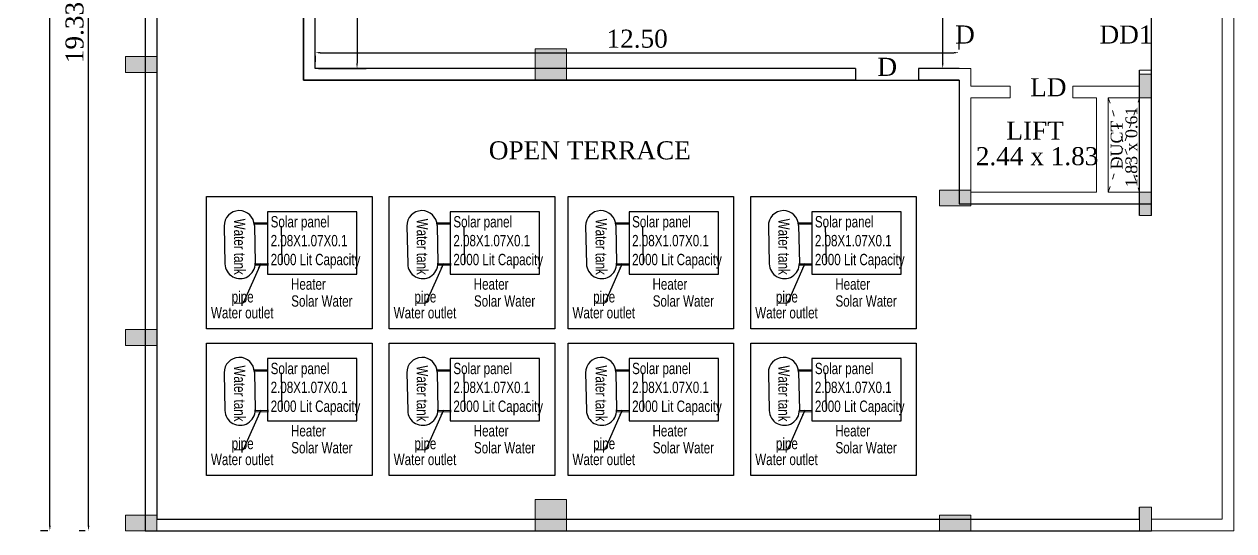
# Model space of a CAD drawing. Header units: metres. Extents: x 3592 to 3825, y 373 to 546.
# Drawn here: x 3725.71 to 3749.19, y 476.01 to 485.84 of the extents above; entities that cross this region are included whole.
import ezdxf

# ---------------------------------------------------------------- set-up
doc = ezdxf.new("R2010")
doc.units = ezdxf.units.M
doc.linetypes.add('Aec_Rating_Smoke', pattern=[0.175, 0.075, -0.1])
doc.layers.get('Defpoints').update_dxf_attribs({"lineweight": 0})
doc.layers.add('BLK_1_FLR_3_BLT_UP_AREA', color=1, linetype='Continuous')
doc.layers.add('Column', color=7, linetype='Continuous')
doc.styles.add('ANAND', font='times.ttf')
doc.styles.add('FOOTING', font='swisscl.ttf')
doc.styles.get("Standard").update_dxf_attribs({"font": 'arial.ttf'})
doc.dimstyles.new('V1', dxfattribs={"dimtxt": 0.23, "dimasz": 0.1, "dimexe": 0.18, "dimexo": 0.0625, "dimgap": 0.09, "dimtad": 1, "dimzin": 0, "dimdsep": 46, "dimtxsty": 'Standard', "dimcen": 0.09, "dimadec": 0, "dimazin": 0, "dimtfac": 1, "dimtix": 1, "dimtofl": 0, "dimtmove": 2, "dimatfit": 0, "dimfxl": 0, "dimtolj": 1, "dimtzin": 0, "dimarcsym": 0})

# ---------------------------------------------------------------- blocks, each defined once
blk = doc.blocks.new('*D190')
at = {"color": 0, "lineweight": -2}
for p, q in [((3731.417, 495.57), (3732.346, 495.57)), ((3732.166, 495.47), (3732.166, 485.078)), ((3731.417, 484.978), (3732.346, 484.978))]:
    blk.add_line(p, q, dxfattribs=at)
at = {"color": 0}
for points in [[(3732.149, 495.47), (3732.182, 495.47), (3732.166, 495.57)], [(3732.149, 485.078), (3732.182, 485.078), (3732.166, 484.978)]]:
    blk.add_solid(points, dxfattribs=at)
at = {"layer": 'Defpoints', "color": 0}
for p in [(3731.355, 495.57), (3731.355, 484.978), (3732.166, 484.978)]:
    blk.add_point(p, dxfattribs=at)
at = {"color": 0, "insert": (3731.897, 490.274), "char_height": 0.35, "attachment_point": 5, "rotation": 90, "style": 'ANAND'}
blk.add_mtext('\\A1;10.59', dxfattribs=at)
blk = doc.blocks.new('*D122')
at = {"color": 0, "lineweight": -2}
for p, q in [((3743.851, 485.346), (3743.851, 485.464)), ((3731.355, 485.221), (3731.355, 485.104)), ((3731.455, 485.284), (3743.751, 485.284))]:
    blk.add_line(p, q, dxfattribs=at)
at = {"color": 0}
for points in [[(3731.455, 485.3), (3731.455, 485.267), (3731.355, 485.284)], [(3743.751, 485.3), (3743.751, 485.267), (3743.851, 485.284)]]:
    blk.add_solid(points, dxfattribs=at)
at = {"layer": 'Defpoints', "color": 0}
for p in [(3731.355, 485.284), (3743.851, 485.284), (3743.851, 485.284)]:
    blk.add_point(p, dxfattribs=at)
at = {"color": 0, "insert": (3737.603, 485.552), "char_height": 0.35, "attachment_point": 5, "style": 'ANAND'}
blk.add_mtext('\\A1;12.50', dxfattribs=at)
blk = doc.blocks.new('*D191')
at = {"color": 0, "lineweight": -2}
for p, q in [((3743.789, 491.038), (3743.355, 491.038)), ((3743.535, 485.078), (3743.535, 490.938)), ((3743.789, 484.978), (3743.355, 484.978))]:
    blk.add_line(p, q, dxfattribs=at)
at = {"color": 0}
for points in [[(3743.518, 490.938), (3743.551, 490.938), (3743.535, 491.038)], [(3743.518, 485.078), (3743.551, 485.078), (3743.535, 484.978)]]:
    blk.add_solid(points, dxfattribs=at)
at = {"layer": 'Defpoints', "color": 0}
for p in [(3743.535, 491.038), (3743.851, 491.038), (3743.851, 484.978)]:
    blk.add_point(p, dxfattribs=at)
at = {"color": 0, "insert": (3743.266, 488.008), "char_height": 0.35, "attachment_point": 5, "rotation": 90, "style": 'ANAND'}
blk.add_mtext('\\A1;6.06', dxfattribs=at)
blk = doc.blocks.new('*D126')
at = {"color": 0, "lineweight": -2}
for p, q in [((3726.954, 476.108), (3726.954, 495.241)), ((3727.016, 495.341), (3727.134, 495.341)), ((3726.891, 476.008), (3726.774, 476.008))]:
    blk.add_line(p, q, dxfattribs=at)
at = {"color": 0}
for points in [[(3726.937, 495.241), (3726.971, 495.241), (3726.954, 495.341)], [(3726.937, 476.108), (3726.971, 476.108), (3726.954, 476.008)]]:
    blk.add_solid(points, dxfattribs=at)
at = {"layer": 'Defpoints', "color": 0}
for p in [(3726.954, 495.341), (3726.954, 495.341), (3726.954, 476.008)]:
    blk.add_point(p, dxfattribs=at)
at = {"color": 0, "insert": (3726.685, 485.675), "char_height": 0.35, "attachment_point": 5, "rotation": 90, "style": 'ANAND'}
blk.add_mtext('\\A1;19.33', dxfattribs=at)
blk = doc.blocks.new('*D130')
at = {"color": 0, "lineweight": -2}
for p, q in [((3726.167, 501.766), (3726.023, 501.766)), ((3726.203, 476.108), (3726.203, 501.666)), ((3726.167, 476.008), (3726.023, 476.008))]:
    blk.add_line(p, q, dxfattribs=at)
at = {"color": 0}
for points in [[(3726.187, 501.666), (3726.22, 501.666), (3726.203, 501.766)], [(3726.187, 476.108), (3726.22, 476.108), (3726.203, 476.008)]]:
    blk.add_solid(points, dxfattribs=at)
at = {"layer": 'Defpoints', "color": 0}
for p in [(3726.203, 501.766), (3726.23, 501.766), (3726.23, 476.008)]:
    blk.add_point(p, dxfattribs=at)
at = {"color": 0, "insert": (3725.935, 488.887), "char_height": 0.35, "attachment_point": 5, "rotation": 90, "style": 'ANAND'}
blk.add_mtext('\\A1;25.76', dxfattribs=at)

msp = doc.modelspace()

# ---------------------------------------------------------------- hatches: boundary and pattern name
h = msp.add_hatch(color=256)
h.dxf.hatch_style = 1
h.paths.add_polyline_path([(3736.23132, 485.35917), (3735.62172, 485.35917), (3735.62172, 484.74957), (3736.23132, 484.74957)])
h = msp.add_hatch(color=256)
h.dxf.hatch_style = 1
h.paths.add_polyline_path([(3728.05392, 485.20677), (3727.67292, 485.20677), (3727.67292, 484.90197), (3728.05392, 484.90197)])
h.paths.add_polyline_path([(3728.28252, 485.20677), (3728.05392, 485.20677), (3728.05392, 484.90197), (3728.28252, 484.90197)])
h = msp.add_hatch(color=256)
h.dxf.hatch_style = 1
h.paths.add_polyline_path([(3747.58512, 484.86538), (3747.35652, 484.86538), (3747.35652, 484.40818), (3747.58512, 484.40818)])
h = msp.add_hatch(color=256)
h.dxf.hatch_style = 1
h.paths.add_polyline_path([(3743.47032, 482.61748), (3744.07992, 482.61748), (3744.07992, 482.31268), (3743.47032, 482.31268)])
h = msp.add_hatch(color=256)
h.dxf.hatch_style = 1
h.paths.add_polyline_path([(3747.58512, 482.57938), (3747.35652, 482.57938), (3747.35652, 482.12218), (3747.58512, 482.12218)])
h = msp.add_hatch(color=256)
h.dxf.hatch_style = 1
h.paths.add_polyline_path([(3728.05392, 479.91087), (3727.67292, 479.91087), (3727.67292, 479.60607), (3728.05392, 479.60607)])
h.paths.add_polyline_path([(3728.28252, 479.91087), (3728.05392, 479.91087), (3728.05392, 479.60607), (3728.28252, 479.60607)])
h = msp.add_hatch(color=256)
h.dxf.hatch_style = 1
h.paths.add_polyline_path([(3736.23132, 476.61748), (3735.62172, 476.61748), (3735.62172, 476.23648), (3736.23132, 476.23648)])
h.paths.add_polyline_path([(3736.23132, 476.23648), (3735.62172, 476.23648), (3735.62172, 476.00788), (3736.23132, 476.00788)])
h = msp.add_hatch(color=256)
h.dxf.hatch_style = 1
h.paths.add_polyline_path([(3747.58512, 476.46508), (3747.35652, 476.46508), (3747.35652, 476.23648), (3747.35652, 476.00788), (3747.58512, 476.00788)])
h = msp.add_hatch(color=256)
h.dxf.hatch_style = 1
h.paths.add_polyline_path([(3728.05392, 476.31268), (3727.67292, 476.31268), (3727.67292, 476.00788), (3728.05392, 476.00788)])
h.paths.add_polyline_path([(3728.28252, 476.31268), (3728.05392, 476.31268), (3728.05392, 476.00788), (3728.28252, 476.00788)])
h = msp.add_hatch(color=256)
h.dxf.hatch_style = 1
h.paths.add_polyline_path([(3744.07992, 476.23648), (3743.47032, 476.23648), (3743.47032, 476.00788), (3744.07992, 476.00788)])
h.paths.add_polyline_path([(3744.07992, 476.31268), (3743.47032, 476.31268), (3743.47032, 476.23648), (3744.07992, 476.23648)])

# ---------------------------------------------------------------- linework, layer by layer
at = {"lineweight": 13, "ltscale": 3}
for p, q in [((3748.95672, 476.23648), (3748.95672, 501.53757)), ((3743.85132, 484.97817), (3744.07992, 484.97817)), ((3744.07992, 484.97817), (3744.07992, 484.94158)), ((3744.07992, 484.63678), (3744.07992, 484.94158)), ((3747.35652, 484.63678), (3747.35652, 484.94158)), ((3747.58512, 484.94158), (3747.35652, 484.94158)), ((3747.58512, 484.40818), (3747.58512, 484.94158)), ((3743.85132, 482.61748), (3743.85132, 484.74957)), ((3744.84192, 484.63678), (3744.07992, 484.63678)), ((3744.84192, 484.40818), (3744.84192, 484.63678)), ((3747.35652, 484.63678), (3746.06112, 484.63678)), ((3746.06112, 484.40818), (3746.06112, 484.63678)), ((3744.84192, 484.40818), (3744.07992, 484.40818)), ((3744.07992, 482.61748), (3744.07992, 484.40818)), ((3746.51832, 484.40818), (3746.06112, 484.40818)), ((3746.51832, 482.57938), (3746.51832, 484.40818)), ((3747.35652, 484.40818), (3746.74692, 484.40818)), ((3746.74692, 482.57938), (3746.74692, 484.40818)), ((3746.51832, 482.57938), (3744.07992, 482.57938)), ((3747.35652, 482.57938), (3746.74692, 482.57938)), ((3747.58512, 482.12218), (3747.58512, 482.57938)), ((3747.35652, 482.35078), (3744.07992, 482.35078)), ((3744.07992, 482.31268), (3744.07992, 482.35078)), ((3747.35652, 482.12218), (3747.35652, 482.35078)), ((3747.58512, 476.23648), (3748.95672, 476.23648))]:
    msp.add_line(p, q, dxfattribs=at)
at = {"lineweight": 9, "ltscale": 3}
for p, q in [((3728.05392, 490.19787), (3728.05392, 485.20677)), ((3728.05392, 484.90197), (3728.05392, 479.91087)), ((3747.35652, 482.35078), (3744.07992, 482.35078)), ((3744.07992, 482.31268), (3744.07992, 482.35078)), ((3728.05392, 479.60607), (3728.05392, 476.31268)), ((3744.07992, 476.23648), (3744.07992, 476.31268)), ((3728.05392, 476.00788), (3738.97452, 476.00788)), ((3742.63212, 476.00788), (3747.58512, 476.00788))]:
    msp.add_line(p, q, dxfattribs=at)
for p, q in [((3741.84397, 484.97817), (3741.84397, 484.74957)), ((3743.06317, 484.97817), (3743.06317, 484.74957))]:
    msp.add_line(p, q)
at = {"linetype": 'Aec_Rating_Smoke', "lineweight": 13, "ltscale": 1.5}
for p, q in [((3746.74692, 484.40818), (3747.35652, 482.57938)), ((3746.74692, 482.57938), (3747.35652, 484.40818)), ((3747.35652, 482.57938), (3747.35652, 484.40818)), ((3747.58512, 482.57938), (3747.58512, 484.40818))]:
    msp.add_line(p, q, dxfattribs=at)
at = {"lineweight": 25}
for p, q in [((3729.58709, 481.92007), (3729.60233, 481.18762)), ((3730.42856, 481.97874), (3730.16929, 481.97334)), ((3730.42907, 481.95432), (3730.17223, 481.94898)), ((3730.17305, 481.93227), (3730.18829, 481.19981)), ((3730.69125, 481.92007), (3730.70649, 481.18762)), ((3733.13383, 481.92007), (3733.14907, 481.18762)), ((3733.9753, 481.97874), (3733.71604, 481.97334)), ((3733.97581, 481.95432), (3733.71897, 481.94898)), ((3733.7198, 481.93227), (3733.73504, 481.19981)), ((3734.23799, 481.92007), (3734.25323, 481.18762)), ((3736.60404, 481.92007), (3736.61928, 481.18762)), ((3737.44552, 481.97874), (3737.18625, 481.97334)), ((3737.44602, 481.95432), (3737.18919, 481.94898)), ((3737.19001, 481.93227), (3737.20525, 481.19981)), ((3737.70821, 481.92007), (3737.72345, 481.18762)), ((3740.15153, 481.92007), (3740.16677, 481.18762)), ((3740.993, 481.97874), (3740.73374, 481.97334)), ((3740.99351, 481.95432), (3740.73667, 481.94898)), ((3740.73749, 481.93227), (3740.75273, 481.19981)), ((3741.25569, 481.92007), (3741.27093, 481.18762)), ((3730.44551, 481.164), (3730.18625, 481.15861)), ((3730.445, 481.18842), (3730.18816, 481.18308)), ((3733.99225, 481.164), (3733.73299, 481.15861)), ((3733.99175, 481.18842), (3733.73491, 481.18308)), ((3737.46247, 481.164), (3737.2032, 481.15861)), ((3737.46196, 481.18842), (3737.20512, 481.18308)), ((3741.00995, 481.164), (3740.75069, 481.15861)), ((3741.00944, 481.18842), (3740.75261, 481.18308)), ((3729.58709, 479.07358), (3729.60233, 478.34112)), ((3730.42856, 479.13224), (3730.16929, 479.12685)), ((3730.42907, 479.10783), (3730.17223, 479.10248)), ((3730.17305, 479.08577), (3730.18829, 478.35331)), ((3730.69125, 479.07358), (3730.70649, 478.34112)), ((3733.13383, 479.07358), (3733.14907, 478.34112)), ((3733.9753, 479.13224), (3733.71604, 479.12685)), ((3733.97581, 479.10783), (3733.71897, 479.10248)), ((3733.7198, 479.08577), (3733.73504, 478.35331)), ((3734.23799, 479.07358), (3734.25323, 478.34112)), ((3736.60404, 479.07358), (3736.61928, 478.34112)), ((3737.44552, 479.13224), (3737.18625, 479.12685)), ((3737.44602, 479.10783), (3737.18919, 479.10248)), ((3737.19001, 479.08577), (3737.20525, 478.35331)), ((3737.70821, 479.07358), (3737.72345, 478.34112)), ((3740.15153, 479.07358), (3740.16677, 478.34112)), ((3740.993, 479.13224), (3740.73374, 479.12685)), ((3740.99351, 479.10783), (3740.73667, 479.10248)), ((3740.73749, 479.08577), (3740.75273, 478.35331)), ((3741.25569, 479.07358), (3741.27093, 478.34112)), ((3730.44551, 478.31751), (3730.18625, 478.31211)), ((3730.445, 478.34192), (3730.18816, 478.33658)), ((3733.99225, 478.31751), (3733.73299, 478.31211)), ((3733.99175, 478.34192), (3733.73491, 478.33658)), ((3737.46247, 478.31751), (3737.2032, 478.31211)), ((3737.46196, 478.34192), (3737.20512, 478.33658)), ((3741.00995, 478.31751), (3740.75069, 478.31211)), ((3741.00944, 478.34192), (3740.75261, 478.33658))]:
    msp.add_line(p, q, dxfattribs=at)
at = {"linetype": 'Aec_Rating_Smoke', "lineweight": 9, "ltscale": 1.5}
msp.add_line((3738.97452, 476.00788), (3742.63212, 476.00788), dxfattribs=at)
for points in [[(3747.58512, 501.76617), (3728.05392, 501.76617), (3728.05392, 476.00788), (3747.58512, 476.00788)], [(3747.58512, 501.76617), (3728.05392, 501.76617), (3728.05392, 495.34137), (3731.12592, 495.34137), (3731.12592, 484.74957)], [(3737.65372, 501.53757), (3728.28252, 501.53757), (3728.28252, 476.23648), (3747.35652, 476.23648), (3747.35652, 476.46508)], [(3747.58512, 484.94158), (3747.58512, 501.76617)], [(3741.84397, 484.97817), (3731.35452, 484.97817), (3731.35452, 495.56997), (3728.28252, 495.56997)], [(3741.84397, 484.74957), (3731.12592, 484.74957), (3731.12592, 495.34137), (3727.77312, 495.34137)], [(3743.85132, 484.97817), (3743.06317, 484.97817)], [(3743.06317, 484.74957), (3743.85132, 484.74957), (3743.85132, 482.35078), (3747.58512, 482.35078), (3747.58512, 484.94158)], [(3747.35652, 482.12218), (3747.35652, 484.94158)], [(3747.58512, 482.12218), (3747.58512, 484.94158)], [(3731.12592, 484.74957), (3743.06317, 484.74957)], [(3743.85132, 484.74957), (3743.06317, 484.74957)]]:
    msp.add_lwpolyline(points)
at = {"lineweight": 13, "ltscale": 3}
for points in [[(3747.58512, 476.00788), (3749.18532, 476.00788), (3749.18532, 501.76617), (3747.58512, 501.76617)], [(3747.58512, 484.86538), (3747.35652, 484.86538), (3747.35652, 484.40818), (3747.58512, 484.40818), (3747.58512, 484.86538)], [(3747.58512, 482.57938), (3747.35652, 482.57938), (3747.35652, 482.12218), (3747.58512, 482.12218), (3747.58512, 482.57938)], [(3747.58512, 476.46508), (3747.35652, 476.46508), (3747.35652, 476.00788), (3747.58512, 476.00788), (3747.58512, 476.46508)]]:
    msp.add_lwpolyline(points, dxfattribs=at)
at = {"lineweight": 9}
for points in [[(3735.62172, 485.35917), (3736.23132, 485.35917), (3736.23132, 484.74957), (3735.62172, 484.74957)], [(3727.67292, 485.20677), (3728.28252, 485.20677), (3728.28252, 484.90197), (3727.67292, 484.90197)], [(3743.47032, 482.61748), (3744.07992, 482.61748), (3744.07992, 482.31268), (3743.47032, 482.31268)], [(3727.67292, 479.91087), (3728.28252, 479.91087), (3728.28252, 479.60607), (3727.67292, 479.60607)], [(3735.62172, 476.61748), (3736.23132, 476.61748), (3736.23132, 476.00788), (3735.62172, 476.00788)], [(3735.62172, 476.61748), (3736.23132, 476.61748), (3736.23132, 476.00788), (3735.62172, 476.00788)], [(3727.67292, 476.31268), (3728.28252, 476.31268), (3728.28252, 476.00788), (3727.67292, 476.00788)], [(3743.47032, 476.31268), (3744.07992, 476.31268), (3744.07992, 476.00788), (3743.47032, 476.00788)]]:
    msp.add_lwpolyline(points, close=True, dxfattribs=at)
at = {"lineweight": 13, "ltscale": 3}
msp.add_lwpolyline([(3743.47032, 482.61748), (3744.07992, 482.61748), (3744.07992, 482.31268), (3743.47032, 482.31268)], close=True, dxfattribs=at)
at = {"lineweight": 9, "ltscale": 3}
for points in [[(3747.58512, 482.57938), (3747.35652, 482.57938), (3747.35652, 482.12218), (3747.58512, 482.12218), (3747.58512, 482.57938)], [(3747.58512, 476.46508), (3747.35652, 476.46508), (3747.35652, 476.00788), (3747.58512, 476.00788), (3747.58512, 476.46508)]]:
    msp.add_lwpolyline(points, dxfattribs=at)
for points in [[(3729.24619, 482.49483), (3732.45692, 482.49483), (3732.45692, 479.92547), (3729.24619, 479.92547)], [(3729.24619, 482.49483), (3732.45692, 482.49483), (3732.45692, 479.92547), (3729.24619, 479.92547)], [(3732.79294, 482.49483), (3736.00366, 482.49483), (3736.00366, 479.92547), (3732.79294, 479.92547)], [(3732.79294, 482.49483), (3736.00366, 482.49483), (3736.00366, 479.92547), (3732.79294, 479.92547)], [(3736.26315, 482.49483), (3739.47388, 482.49483), (3739.47388, 479.92547), (3736.26315, 479.92547)], [(3736.26315, 482.49483), (3739.47388, 482.49483), (3739.47388, 479.92547), (3736.26315, 479.92547)], [(3739.81064, 482.49483), (3743.02136, 482.49483), (3743.02136, 479.92547), (3739.81064, 479.92547)], [(3739.81064, 482.49483), (3743.02136, 482.49483), (3743.02136, 479.92547), (3739.81064, 479.92547)], [(3729.24619, 479.64834), (3732.45692, 479.64834), (3732.45692, 477.07897), (3729.24619, 477.07897)], [(3729.24619, 479.64834), (3732.45692, 479.64834), (3732.45692, 477.07897), (3729.24619, 477.07897)], [(3732.79294, 479.64834), (3736.00366, 479.64834), (3736.00366, 477.07897), (3732.79294, 477.07897)], [(3732.79294, 479.64834), (3736.00366, 479.64834), (3736.00366, 477.07897), (3732.79294, 477.07897)], [(3736.26315, 479.64834), (3739.47388, 479.64834), (3739.47388, 477.07897), (3736.26315, 477.07897)], [(3736.26315, 479.64834), (3739.47388, 479.64834), (3739.47388, 477.07897), (3736.26315, 477.07897)], [(3739.81064, 479.64834), (3743.02136, 479.64834), (3743.02136, 477.07897), (3739.81064, 477.07897)], [(3739.81064, 479.64834), (3743.02136, 479.64834), (3743.02136, 477.07897), (3739.81064, 477.07897)]]:
    msp.add_lwpolyline(points, close=True)
at = {"lineweight": 25}
for points in [[(3730.42907, 480.98733), (3732.16258, 480.98733), (3732.16258, 482.19584), (3730.42907, 482.19584)], [(3733.97581, 480.98733), (3735.70933, 480.98733), (3735.70933, 482.19584), (3733.97581, 482.19584)], [(3737.44602, 480.98733), (3739.17954, 480.98733), (3739.17954, 482.19584), (3737.44602, 482.19584)], [(3740.99351, 480.98733), (3742.72703, 480.98733), (3742.72703, 482.19584), (3740.99351, 482.19584)], [(3730.42907, 478.14083), (3732.16258, 478.14083), (3732.16258, 479.34934), (3730.42907, 479.34934)], [(3733.97581, 478.14083), (3735.70933, 478.14083), (3735.70933, 479.34934), (3733.97581, 479.34934)], [(3737.44602, 478.14083), (3739.17954, 478.14083), (3739.17954, 479.34934), (3737.44602, 479.34934)], [(3740.99351, 478.14083), (3742.72703, 478.14083), (3742.72703, 479.34934), (3740.99351, 479.34934)]]:
    msp.add_lwpolyline(points, close=True, dxfattribs=at)
at = {"lineweight": 13}
msp.add_lwpolyline([(3727.67292, 476.31268), (3728.28252, 476.31268), (3728.28252, 476.00788), (3727.67292, 476.00788)], close=True, dxfattribs=at)
at = {"lineweight": 13, "ltscale": 9}
for points in [[(3747.58512, 476.00788), (3747.58512, 476.23648)], [(3747.58512, 476.00788), (3747.35652, 476.00788), (3747.35652, 476.00788)]]:
    msp.add_lwpolyline(points, dxfattribs=at)
for centre, start, end in [((3729.88007, 481.92617), 1.191947, 181.191947), ((3729.88007, 481.92617), 1.191947, 181.191947), ((3729.88007, 481.92617), 1.191947, 181.191947), ((3733.42681, 481.92617), 1.191947, 181.191947), ((3733.42681, 481.92617), 1.191947, 181.191947), ((3733.42681, 481.92617), 1.191947, 181.191947), ((3736.89703, 481.92617), 1.191947, 181.191947), ((3736.89703, 481.92617), 1.191947, 181.191947), ((3736.89703, 481.92617), 1.191947, 181.191947), ((3740.44451, 481.92617), 1.191947, 181.191947), ((3740.44451, 481.92617), 1.191947, 181.191947), ((3740.44451, 481.92617), 1.191947, 181.191947), ((3729.89531, 481.19371), 181.191947, 1.191947), ((3733.44205, 481.19371), 181.191947, 1.191947), ((3736.91227, 481.19371), 181.191947, 1.191947), ((3740.45975, 481.19371), 181.191947, 1.191947), ((3729.88007, 479.07967), 1.191947, 181.191947), ((3729.88007, 479.07967), 1.191947, 181.191947), ((3729.88007, 479.07967), 1.191947, 181.191947), ((3733.42681, 479.07967), 1.191947, 181.191947), ((3733.42681, 479.07967), 1.191947, 181.191947), ((3733.42681, 479.07967), 1.191947, 181.191947), ((3736.89703, 479.07967), 1.191947, 181.191947), ((3736.89703, 479.07967), 1.191947, 181.191947), ((3736.89703, 479.07967), 1.191947, 181.191947), ((3740.44451, 479.07967), 1.191947, 181.191947), ((3740.44451, 479.07967), 1.191947, 181.191947), ((3740.44451, 479.07967), 1.191947, 181.191947), ((3729.89531, 478.34721), 181.191947, 1.191947), ((3733.44205, 478.34721), 181.191947, 1.191947), ((3736.91227, 478.34721), 181.191947, 1.191947), ((3740.45975, 478.34721), 181.191947, 1.191947)]:
    msp.add_arc(centre, 0.29305, start, end)
at = {"layer": 'BLK_1_FLR_3_BLT_UP_AREA', "color": 18}
msp.add_lwpolyline([(3731.12592, 484.74957), (3743.85132, 484.74957), (3743.85132, 482.35078), (3747.58512, 482.35078), (3747.58512, 501.76617), (3728.05392, 501.76617), (3728.05392, 495.34137), (3731.12592, 495.34137), (3731.12592, 484.74957)], dxfattribs=at)
at = {"layer": 'Column', "lineweight": 9}
for points in [[(3735.62172, 485.35917), (3736.23132, 485.35917), (3736.23132, 484.74957), (3735.62172, 484.74957)], [(3727.67292, 485.20677), (3728.28252, 485.20677), (3728.28252, 484.90197), (3727.67292, 484.90197)], [(3743.47032, 482.61748), (3744.07992, 482.61748), (3744.07992, 482.31268), (3743.47032, 482.31268)], [(3727.67292, 479.91087), (3728.28252, 479.91087), (3728.28252, 479.60607), (3727.67292, 479.60607)], [(3735.62172, 476.61748), (3736.23132, 476.61748), (3736.23132, 476.00788), (3735.62172, 476.00788)], [(3735.62172, 476.61748), (3736.23132, 476.61748), (3736.23132, 476.00788), (3735.62172, 476.00788)], [(3727.67292, 476.31268), (3728.28252, 476.31268), (3728.28252, 476.00788), (3727.67292, 476.00788)], [(3743.47032, 476.31268), (3744.07992, 476.31268), (3744.07992, 476.00788), (3743.47032, 476.00788)]]:
    msp.add_lwpolyline(points, close=True, dxfattribs=at)
at = {"layer": 'Column', "lineweight": 13, "ltscale": 3}
for points in [[(3747.58512, 484.86538), (3747.35652, 484.86538), (3747.35652, 484.40818), (3747.58512, 484.40818), (3747.58512, 484.86538)], [(3747.58512, 482.57938), (3747.35652, 482.57938), (3747.35652, 482.12218), (3747.58512, 482.12218), (3747.58512, 482.57938)], [(3747.58512, 476.46508), (3747.35652, 476.46508), (3747.35652, 476.00788), (3747.58512, 476.00788), (3747.58512, 476.46508)]]:
    msp.add_lwpolyline(points, dxfattribs=at)
at = {"layer": 'Column', "lineweight": 9, "ltscale": 3}
for points in [[(3747.58512, 482.57938), (3747.35652, 482.57938), (3747.35652, 482.12218), (3747.58512, 482.12218), (3747.58512, 482.57938)], [(3747.58512, 476.46508), (3747.35652, 476.46508), (3747.35652, 476.00788), (3747.58512, 476.00788), (3747.58512, 476.46508)]]:
    msp.add_lwpolyline(points, dxfattribs=at)
at = {"layer": 'Column', "lineweight": 13}
msp.add_lwpolyline([(3727.67292, 476.31268), (3728.28252, 476.31268), (3728.28252, 476.00788), (3727.67292, 476.00788)], close=True, dxfattribs=at)

# ---------------------------------------------------------------- texts
for s, height, style, p in [('D', 0.35, 'ANAND', (3743.77577, 485.46146)), ('DD1', 0.35, 'ANAND', (3746.57864, 485.46115)), ('D', 0.35, 'ANAND', (3742.26713, 484.83462)), ('LD', 0.35, 'ANAND', (3745.23233, 484.43841)), ('LIFT', 0.35, 'ANAND', (3744.76998, 483.59682)), ('2.44 x 1.83', 0.35, 'ANAND', (3744.17734, 483.10122)), ('  Heater', 0.219785, 'FOOTING', (3730.75919, 480.68505)), ('  Heater', 0.219785, 'FOOTING', (3734.30594, 480.68505)), ('  Heater', 0.219785, 'FOOTING', (3737.77615, 480.68505)), ('  Heater', 0.219785, 'FOOTING', (3741.32363, 480.68505)), ('pipe', 0.219785, 'FOOTING', (3729.73291, 480.43749)), ('pipe', 0.219785, 'FOOTING', (3733.27965, 480.43749)), ('pipe', 0.219785, 'FOOTING', (3736.74987, 480.43749)), ('pipe', 0.219785, 'FOOTING', (3740.29735, 480.43749)), ('Solar Water', 0.2197853, 'FOOTING', (3730.88893, 480.3561)), ('Solar Water', 0.2197853, 'FOOTING', (3734.43568, 480.3561)), ('Solar Water', 0.2197853, 'FOOTING', (3737.90589, 480.3561)), ('Solar Water', 0.2197853, 'FOOTING', (3741.45338, 480.3561)), ('Water outlet', 0.2197853, 'FOOTING', (3729.3309, 480.12884)), ('Water outlet', 0.2197853, 'FOOTING', (3732.87764, 480.12884)), ('Water outlet', 0.2197853, 'FOOTING', (3736.34786, 480.12884)), ('Water outlet', 0.2197853, 'FOOTING', (3739.89534, 480.12884)), ('  Heater', 0.219785, 'FOOTING', (3730.75919, 477.83855)), ('  Heater', 0.219785, 'FOOTING', (3734.30594, 477.83855)), ('  Heater', 0.219785, 'FOOTING', (3737.77615, 477.83855)), ('  Heater', 0.219785, 'FOOTING', (3741.32363, 477.83855)), ('pipe', 0.219785, 'FOOTING', (3729.73291, 477.59099)), ('pipe', 0.219785, 'FOOTING', (3733.27965, 477.59099)), ('pipe', 0.219785, 'FOOTING', (3736.74987, 477.59099)), ('pipe', 0.219785, 'FOOTING', (3740.29735, 477.59099)), ('Solar Water', 0.2197853, 'FOOTING', (3730.88893, 477.5096)), ('Solar Water', 0.2197853, 'FOOTING', (3734.43568, 477.5096)), ('Solar Water', 0.2197853, 'FOOTING', (3737.90589, 477.5096)), ('Solar Water', 0.2197853, 'FOOTING', (3741.45338, 477.5096)), ('Water outlet', 0.2197853, 'FOOTING', (3729.3309, 477.28235)), ('Water outlet', 0.2197853, 'FOOTING', (3732.87764, 477.28235)), ('Water outlet', 0.2197853, 'FOOTING', (3736.34786, 477.28235)), ('Water outlet', 0.2197853, 'FOOTING', (3739.89534, 477.28235))]:
    msp.add_text(s, height=height, dxfattribs=dict(style=style)).set_placement(p)
for s, height, rotation, style, p in [('1.83 x 0.61', 0.23, 90, 'ANAND', (3747.31257, 482.67265)), ('DUCT', 0.23, 90, 'ANAND', (3747.02535, 483.02058)), ('Water tank', 0.219785, 270, 'FOOTING', (3729.77958, 482.06343)), ('Water tank', 0.219785, 270, 'FOOTING', (3733.32633, 482.06343)), ('Water tank', 0.219785, 270, 'FOOTING', (3736.79654, 482.06343)), ('Water tank', 0.219785, 270, 'FOOTING', (3740.34402, 482.06343)), ('Water tank', 0.219785, 270, 'FOOTING', (3729.77958, 479.21693)), ('Water tank', 0.219785, 270, 'FOOTING', (3733.32633, 479.21693)), ('Water tank', 0.219785, 270, 'FOOTING', (3736.79654, 479.21693)), ('Water tank', 0.219785, 270, 'FOOTING', (3740.34402, 479.21693))]:
    msp.add_text(s, height=height, rotation=rotation, dxfattribs=dict(style=style)).set_placement(p)
for s, insert, char_height, attachment_point, style in [('\\A1;OPEN TERRACE', (3736.68475, 483.38723), 0.35, 5, 'ANAND'), ('Solar panel\\P2.08X1.07X0.1\\P2000 Lit Capacity', (3730.489, 481.0948), 0.2197853, 7, 'FOOTING'), ('Solar panel\\P2.08X1.07X0.1\\P2000 Lit Capacity', (3734.03574, 481.0948), 0.2197853, 7, 'FOOTING'), ('Solar panel\\P2.08X1.07X0.1\\P2000 Lit Capacity', (3737.50596, 481.0948), 0.2197853, 7, 'FOOTING'), ('Solar panel\\P2.08X1.07X0.1\\P2000 Lit Capacity', (3741.05344, 481.0948), 0.2197853, 7, 'FOOTING'), ('Solar panel\\P2.08X1.07X0.1\\P2000 Lit Capacity', (3730.489, 478.2483), 0.2197853, 7, 'FOOTING'), ('Solar panel\\P2.08X1.07X0.1\\P2000 Lit Capacity', (3734.03574, 478.2483), 0.2197853, 7, 'FOOTING'), ('Solar panel\\P2.08X1.07X0.1\\P2000 Lit Capacity', (3737.50596, 478.2483), 0.2197853, 7, 'FOOTING'), ('Solar panel\\P2.08X1.07X0.1\\P2000 Lit Capacity', (3741.05344, 478.2483), 0.2197853, 7, 'FOOTING')]:
    msp.add_mtext(s, dxfattribs=dict(insert=insert, char_height=char_height, attachment_point=attachment_point, style=style))

# ---------------------------------------------------------------- dimensions: what is measured, and where the dimension line sits
dim = msp.add_linear_dim(base=(3726.20344, 501.76617), p1=(3726.22966, 476.00788), p2=(3726.22966, 501.76617), angle=90, dimstyle='V1', override={"dimtxt": 0.35, "dimtxsty": 'ANAND', "dimfxl": 75, "dimarcsym": 2})
dim.commit()
dim.dimension.update_dxf_attribs({"geometry": '*D130', "text_midpoint": (3725.9349, 488.88702)})
for p1, p2, distance, picture, middle in [((3731.35452, 495.56997), (3731.35452, 484.97817), 0.81129, '*D190', (3731.89727, 490.27407)), ((3726.95396, 476.00788), (3726.95396, 495.34137), 0, '*D126', (3726.68543, 485.67462)), ((3743.85132, 484.97817), (3743.85132, 491.03758), 0.31656, '*D191', (3743.26622, 488.00787)), ((3731.35452, 485.2837), (3743.85132, 485.2837), 0, '*D122', (3737.60292, 485.55223))]:
    dim = msp.add_aligned_dim(p1=p1, p2=p2, distance=distance, dimstyle='V1', override={"dimtxt": 0.35, "dimtxsty": 'ANAND', "dimfxl": 75, "dimarcsym": 2})
    dim.commit()
    dim.dimension.update_dxf_attribs({"geometry": picture, "text_midpoint": middle})

# ---------------------------------------------------------------- leaders
for points in [[(3730.29553, 481.19446), (3729.958, 480.42198), (3729.77832, 480.41597)], [(3733.84227, 481.19446), (3733.50474, 480.42198), (3733.32506, 480.41597)], [(3737.31249, 481.19446), (3736.97496, 480.42198), (3736.79528, 480.41597)], [(3740.85997, 481.19446), (3740.52244, 480.42198), (3740.34276, 480.41597)], [(3730.29553, 478.34797), (3729.958, 477.57548), (3729.77832, 477.56947)], [(3733.84227, 478.34797), (3733.50474, 477.57548), (3733.32506, 477.56947)], [(3737.31249, 478.34797), (3736.97496, 477.57548), (3736.79528, 477.56947)], [(3740.85997, 478.34797), (3740.52244, 477.57548), (3740.34276, 477.56947)]]:
    msp.add_leader(points, dimstyle='V1')

doc.saveas('drawing.dxf')
